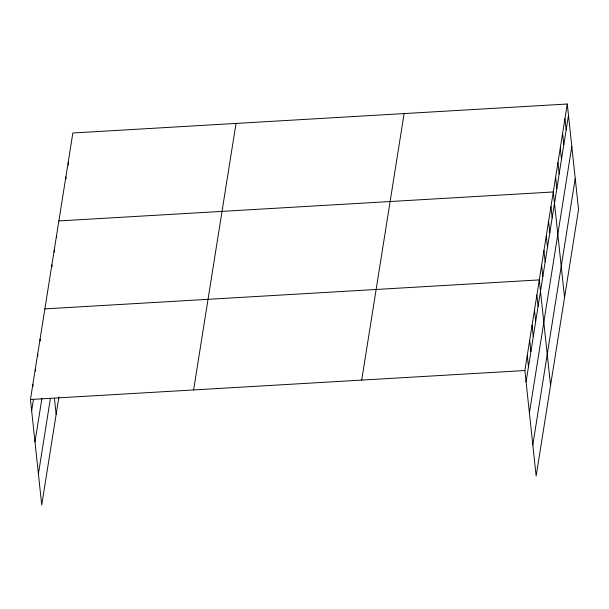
<?xml version="1.0" encoding="UTF-8"?>
<svg xmlns="http://www.w3.org/2000/svg" width="609" height="609" viewBox="0 0 609 609"><rect width="100%" height="100%" fill="white"/><g stroke="black" fill="none" stroke-linecap="round" stroke-linejoin="round"><path stroke-width="0.91" d="M58.913 396.961L41.724 504.983L30.45 399.504L72.859 132.99L567.276 104.017L578.55 209.496L536.141 476.01L524.867 370.531L567.276 104.017M31.66 410.824L33.495 399.276M34.979 441.898L41.907 398.37M38.405 473.909L50.418 398.4M193.609 389.943L236.018 123.429M361.708 380.092L404.117 113.578M526.077 381.851L568.486 115.337M529.396 412.925L571.805 146.411M532.814 444.943L575.231 178.422M58.867 220.938L553.284 191.964L564.551 297.451M44.868 308.885L539.285 279.912L550.559 385.398M30.45 399.504L524.867 370.531M564.946 118.671L566.157 129.999M562.609 133.333L563.82 144.653M560.28 147.987L561.49 159.314M557.943 162.649L559.153 173.968M555.614 177.31L556.824 188.63M550.947 206.626L552.157 217.946M548.618 221.28L549.828 232.608M546.281 235.942L547.491 247.262M543.951 250.596L545.162 261.923M541.614 265.258L542.825 276.577M536.879 295.015L538.09 306.342M534.481 310.118L535.692 321.445M532.076 325.221L533.286 336.549M529.67 340.324L530.881 351.652M527.265 355.428L528.475 366.755M68.2 162.306L68.497 165.138M65.863 176.96L66.069 178.848M56.53 235.592L56.736 237.48M54.201 250.253L54.399 252.141M51.872 264.915L52.07 266.803M54.429 398.362L56.142 414.371M40.065 339.091L40.263 340.979M37.659 354.194L37.865 356.082M35.253 369.298L35.459 371.185M32.856 384.401L33.053 386.289"/></g></svg>
